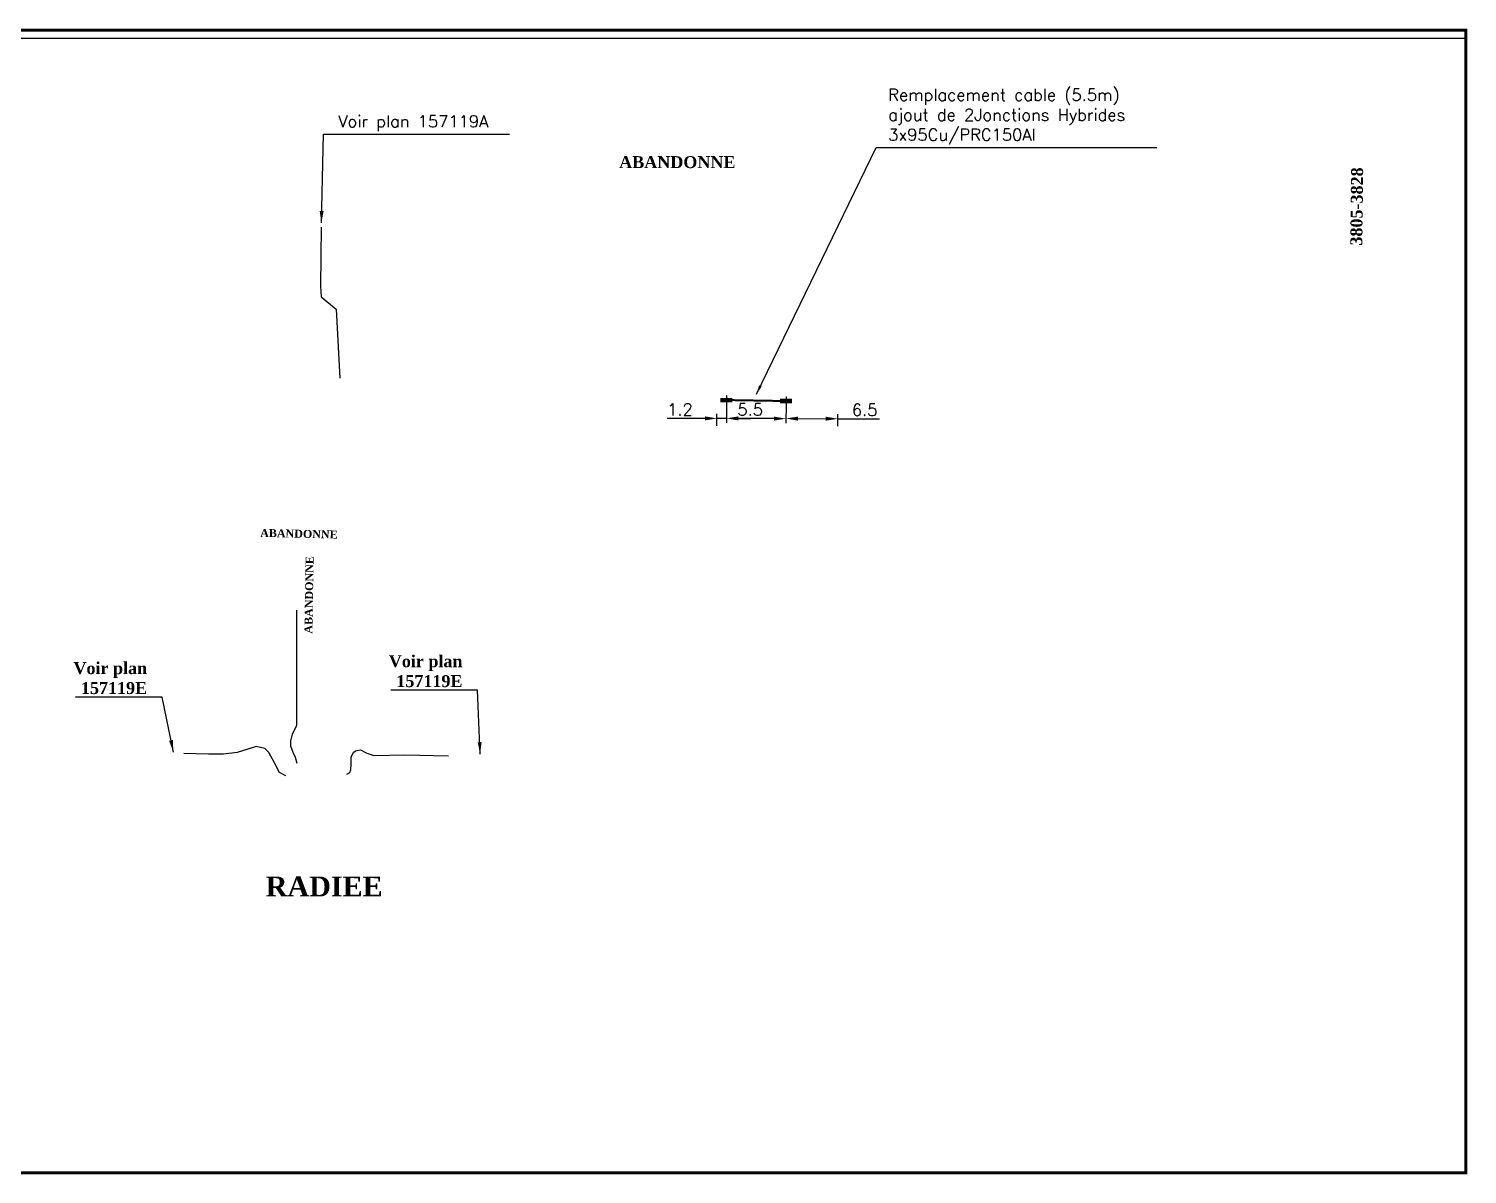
# Model space of a CAD drawing. Header units: millimetres. Extents: x -49 to 1078, y -325 to -37.
# Drawn here: x 507.1 to 868.4, y -324.9 to -37.2 of the extents above; entities that cross this region are included whole.
import ezdxf
from ezdxf.enums import TextEntityAlignment as Align

# ---------------------------------------------------------------- set-up
doc = ezdxf.new("R2010")
doc.units = ezdxf.units.MM
doc.header["$MEASUREMENT"] = 0
doc.header["$PDMODE"] = 34
doc.layers.get('0').update_dxf_attribs({"linetype": 'CONTINUOUS'})
doc.layers.get('Defpoints').update_dxf_attribs({"linetype": 'CONTINUOUS'})
for name, color, linetype in [('Cartouche', 7, 'CONTINUOUS'), ('M_110', 1, 'M_ST_10'), ('M_300', 7, 'CONTINUOUS'), ('M_908', 252, 'CONTINUOUS')]:
    doc.layers.add(name, color=color, linetype=linetype)
doc.styles.add('ORES', font='TIMESBD.TTF')
doc.styles.get("Standard").update_dxf_attribs({"font": 'romans.shx'})
doc.linetypes.add('M_ST_10', pattern='A,5,-0.3,["++",Standard,S=1,R=0,X=0,Y=-0.5],-2.8', length=8.1)
doc.linetypes.add('ZIGZAG', pattern='A,0.00254,-5.08,[131,ltypeshp.shx,S=5.08,R=0,X=-5.08,Y=0],-10.16,[131,ltypeshp.shx,S=5.08,R=180,X=5.08,Y=0],-5.08', length=20.32254)
doc.dimstyles.get("Standard").update_dxf_attribs({"dimscale": 1.5, "dimtxt": 2, "dimasz": 2, "dimexe": 0.75, "dimexo": 0.625, "dimgap": 0.5, "dimtad": 1, "dimdec": 1, "dimlfac": 0.5, "dimzin": 0, "dimdsep": 46, "dimtxsty": 'Standard', "dimcen": 0, "dimclrd": 7, "dimclre": 7, "dimclrt": 7, "dimadec": 0, "dimazin": 0, "dimtfac": 1, "dimtdec": 1, "dimtmove": 0, "dimatfit": 3, "dimfxl": 1, "dimtolj": 1, "dimtzin": 0, "dimarcsym": 0})
picture_1 = doc.add_image_def('image1.tif', size_in_pixel=(2244, 7220))

# ---------------------------------------------------------------- blocks, each defined once
blk = doc.blocks.new('*D0')
at = {"layer": 'Defpoints', "color": 0, "linetype": 'Continuous', "transparency": 16777216}
for p in [(697.3, -130.45), (710.28, -135.16), (710.27, -137.97)]:
    blk.add_point(p, dxfattribs=at)
at = {"layer": 'M_300', "color": 7, "linetype": 'Continuous', "lineweight": -2, "transparency": 16777216}
for p, q in [((697.29, -131.38), (697.27, -136.23)), ((700.28, -135.12), (707.28, -135.15)), ((710.27, -137.03), (710.28, -134.04)), ((710.28, -135.16), (720.78, -135.2))]:
    blk.add_line(p, q, dxfattribs=at)
at = {"layer": 'M_300', "color": 7, "linetype": 'Continuous', "transparency": 16777216}
for points in [[(700.28, -134.62), (700.28, -135.62), (697.28, -135.11)], [(707.28, -134.65), (707.28, -135.65), (710.28, -135.16)]]:
    blk.add_solid(points, dxfattribs=at)
at = {"layer": 'M_300', "color": 7, "linetype": 'Continuous', "transparency": 16777216, "insert": (717.04, -132.94), "char_height": 3, "attachment_point": 5, "rotation": 359.7656}
blk.add_mtext('\\A1;6.5', dxfattribs=at)
blk = doc.blocks.new('*D1')
at = {"layer": 'Defpoints', "color": 0, "linetype": 'Continuous', "transparency": 16777216}
for p in [(682.34, -130.39), (679.94, -135.07), (679.95, -137.87)]:
    blk.add_point(p, dxfattribs=at)
at = {"layer": 'M_300', "color": 7, "linetype": 'Continuous', "lineweight": -2, "transparency": 16777216}
for p, q in [((682.34, -131.32), (682.35, -136.19)), ((676.94, -135.07), (667.42, -135.09)), ((679.95, -136.94), (679.94, -133.94)), ((682.34, -135.06), (679.94, -135.07)), ((685.34, -135.06), (688.34, -135.06))]:
    blk.add_line(p, q, dxfattribs=at)
at = {"layer": 'M_300', "color": 7, "linetype": 'Continuous', "transparency": 16777216}
for points in [[(676.94, -134.57), (676.94, -135.57), (679.94, -135.07)], [(685.34, -134.56), (685.34, -135.56), (682.34, -135.06)]]:
    blk.add_solid(points, dxfattribs=at)
at = {"layer": 'M_300', "color": 7, "linetype": 'Continuous', "transparency": 16777216, "insert": (670.67, -132.83), "char_height": 3, "attachment_point": 5, "rotation": 0.082}
blk.add_mtext('\\A1;1.2', dxfattribs=at)
blk = doc.blocks.new('*D2')
at = {"layer": 'Defpoints', "color": 0, "linetype": 'Continuous', "transparency": 16777216}
for p in [(682.34, -130.39), (697.3, -130.45), (682.32, -135.07)]:
    blk.add_point(p, dxfattribs=at)
at = {"layer": 'M_300', "color": 7, "linetype": 'Continuous', "lineweight": -2, "transparency": 16777216}
for p, q in [((682.33, -131.32), (682.31, -136.2)), ((697.29, -131.38), (697.27, -136.26)), ((694.28, -135.12), (685.32, -135.08))]:
    blk.add_line(p, q, dxfattribs=at)
at = {"layer": 'M_300', "color": 7, "linetype": 'Continuous', "transparency": 16777216}
for points in [[(685.32, -134.58), (685.32, -135.58), (682.32, -135.07)], [(694.28, -134.62), (694.28, -135.62), (697.28, -135.13)]]:
    blk.add_solid(points, dxfattribs=at)
at = {"layer": 'M_300', "color": 7, "linetype": 'Continuous', "transparency": 16777216, "insert": (688.3, -132.85), "char_height": 3, "attachment_point": 5, "rotation": 359.7656}
blk.add_mtext('\\A1;5.5', dxfattribs=at)
blk = doc.blocks.new('M_300_04')
at = {"color": 0, "linetype": 'Continuous'}
blk.add_line((0, 1.125), (0, -0.375), dxfattribs=at)
blk.add_solid([(-1, 0.75), (-1, 0), (1, 0.75), (1, 0)], dxfattribs=at)
at = {"color": 0, "linetype": 'Continuous', "width": 0.75, "flags": 3}
for tag, p in [('DEF_LEG', (0, -4.625)), ('DEF_COUP', (0, -7.125)), ('DEF_TYPE', (0, -9.625))]:
    blk.add_attdef(tag, text='', height=1.2, dxfattribs=at).set_placement(p, align=Align.MIDDLE)

msp = doc.modelspace()

# ---------------------------------------------------------------- linework, layer by layer
at = {"layer": 'Cartouche', "const_width": 0.7, "flags": 128}
msp.add_lwpolyline([(868.06, -324.56), (868.06, -37.56), (-48.88, -37.56), (-48.88, -324.56), (868.06, -324.56)], close=True, dxfattribs=at)
at = {"layer": 'M_110', "color": 7, "const_width": 0.5, "flags": 128}
msp.add_lwpolyline([(695.8, -130.69), (683.82, -130.48)], dxfattribs=at)
at = {"layer": 'M_908', "color": 7, "linetype": 'ZIGZAG', "ltscale": 0.2}
msp.add_lwpolyline([(580.5, -87), (580.35, -101.87), (580.48, -104.55), (584.32, -107.62), (585.17, -124.98)], dxfattribs=at)
at = {"layer": 'M_908', "color": 7, "linetype": 'ZIGZAG', "ltscale": 0.15, "flags": 128}
for points in [[(574.51, -221.74), (574.09, -220.25), (573.46, -219.01), (572.92, -217.42), (572.92, -216.09), (573.32, -214.34), (574.44, -212.1), (574.44, -183.25)], [(571.63, -224.88), (570.06, -223.97), (568.82, -221.55), (567.39, -219.01), (566.41, -217.97), (564.19, -217.51), (561.84, -218.23), (559.43, -218.95), (555.97, -219.4), (552.18, -219.4), (545.99, -219.24)], [(586.98, -224.4), (587.75, -224.01), (587.94, -223.31), (588.02, -221.95), (588.02, -220.06), (588.64, -219.01), (589.17, -218.57), (590.38, -218.33), (592.02, -219.12), (593.73, -219.72), (601.53, -219.59), (612.5, -219.84), (612.5, -219.84)]]:
    msp.add_lwpolyline(points, dxfattribs=at)

# ---------------------------------------------------------------- block references
at = {"layer": 'M_300', "xscale": 1.5, "yscale": 1.5}
for p in [(682.32, -131.04), (697.3, -131.25)]:
    msp.add_blockref('M_300_04', p, dxfattribs=at)

# ---------------------------------------------------------------- texts
at = {"layer": 'M_110', "color": 7, "linetype": 'Continuous', "ltscale": 0.5, "style": 'ORES'}
msp.add_text('3805-3828', height=3, rotation=89.3448, dxfattribs=at).set_placement((842.03, -91.68))
at = {"layer": 'M_110', "color": 7, "linetype": 'Continuous', "char_height": 3, "attachment_point": 7}
for s, insert in [('Remplacement cable (5.5m)\\Pajout de 2Jonctions Hybrides\\P3x95Cu/PRC150Al', (722.97, -66.31)), ('\\A1;Voir plan 157119A', (584.84, -62.96))]:
    msp.add_mtext(s, dxfattribs=dict(at, insert=insert))
at = {"layer": 'M_110', "color": 7, "linetype": 'Continuous', "char_height": 3, "attachment_point": 9, "style": 'ORES'}
for s, insert in [('\\A1;Voir plan\\P157119E', (616.02, -202.6)), ('\\A1;Voir plan \\P157119E', (536.8, -204.34))]:
    msp.add_mtext(s, dxfattribs=dict(at, insert=insert))
at = {"layer": 'M_908', "color": 7, "linetype": 'Continuous', "ltscale": 0.5, "style": 'ORES'}
msp.add_text('ABANDONNE', height=3, dxfattribs=at).set_placement((655.38, -72.2))
for rotation, p in [(358.693, (565.18, -164.81)), (89.0365, (578.3, -189.15))]:
    msp.add_text('ABANDONNE', height=2, rotation=rotation, dxfattribs=at).set_placement(p)
at = {"layer": 'M_908', "color": 7, "linetype": 'Continuous', "insert": (595.97, -255.15), "char_height": 5, "attachment_point": 9, "style": 'ORES'}
msp.add_mtext('\\A1;RADIEE', dxfattribs=at)

# ---------------------------------------------------------------- dimensions: what is measured, and where the dimension line sits
at = {"layer": 'M_300', "linetype": 'Continuous'}
for base, p1, p2, angle, picture, middle in [((679.94, -135.07), (682.34, -130.39), (679.95, -137.87), 0.082, '*D1', (670.67, -135.08)), ((710.28, -135.16), (697.3, -130.45), (710.27, -137.97), 179.7656, '*D0', (717.03, -135.19))]:
    dim = msp.add_linear_dim(base=base, p1=p1, p2=p2, angle=angle, dimstyle='Standard', dxfattribs=at)
    dim.commit()
    dim.dimension.update_dxf_attribs({"geometry": picture, "text_midpoint": middle, "dimtype": 160})
dim = msp.add_linear_dim(base=(682.32, -135.07), p1=(697.3, -130.45), p2=(682.34, -130.39), angle=359.7656, text='5.5', dimstyle='Standard', dxfattribs=at)
dim.commit()
dim.dimension.update_dxf_attribs({"geometry": '*D2', "text_midpoint": (688.29, -135.1), "dimtype": 160})

# ---------------------------------------------------------------- pictures from other files: only their frames are drawn
image = msp.add_image(picture_1, insert=(868.06, -324.56), size_in_units=(284.99, 916.94), rotation=90)
image.dxf.flags = 11

# ---------------------------------------------------------------- leaders
at = {"layer": 'M_110', "color": 7, "linetype": 'Continuous', "annotation_type": 0, "has_hookline": 1}
for points, override, hookline_direction, text_width in [([(580.57, -85.97), (581.09, -63.71), (584.09, -63.71)], {"dimgap": 0.5, "dimtad": 1}, 0, 43), ([(689.87, -128.95), (719.97, -67.06), (722.22, -67.06)], {"dimasz": 1.5, "dimgap": 0.5, "dimtad": 1}, 0, 67.43), ([(543.4, -218.87), (540.55, -205.09), (537.55, -205.09)], {"dimgap": 0.5, "dimtad": 1}, 1, 17.97), ([(620.46, -219.38), (619.77, -203.35), (616.77, -203.35)], {"dimgap": 0.5, "dimtad": 1}, 1, 17.97)]:
    msp.add_leader(points, dimstyle='Standard', override=override, dxfattribs=dict(at, hookline_direction=hookline_direction, text_width=text_width))

doc.saveas('drawing.dxf')
